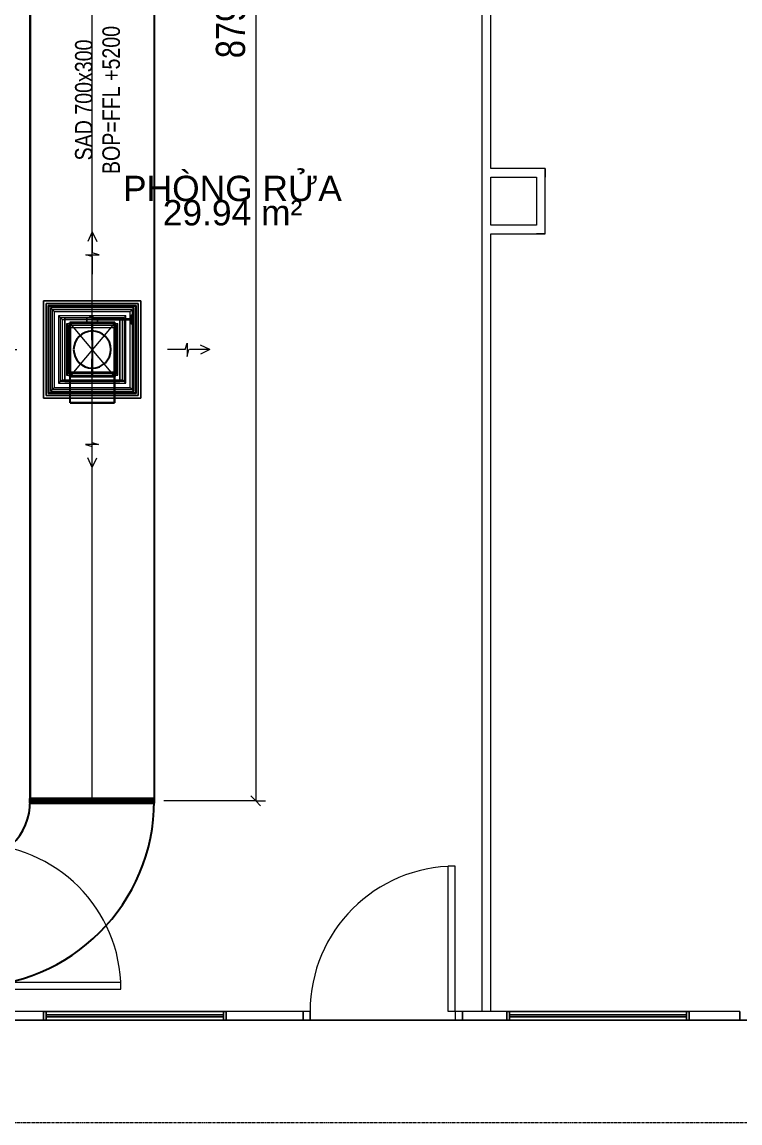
# Model space of a CAD drawing. Header units: millimetres. Extents: x -21807 to 22087, y 36760 to 60640.
# Drawn here: x 3329 to 7384, y 44437 to 50653 of the extents above; entities that cross this region are included whole.
import ezdxf

# ---------------------------------------------------------------- set-up
doc = ezdxf.new("R2010")
doc.units = ezdxf.units.MM
doc.linetypes.add('Grid Line', pattern=[22.225, 12.7, -3.175, 3.175, -3.175])
for name, color, linetype, lineweight in [('A-ANNO-DIMS', 7, 'Continuous', 9), ('A-ANNO-DIMS-110', 7, 'Continuous', 9), ('A-AREA-IDEN', 7, 'Continuous', 9), ('A-DETL-GENF', 7, 'Continuous', 5), ('A-GENM', 7, 'Continuous', 5), ('A-WALL', 7, 'Continuous', 9), ('M-HVAC-CDFF', 7, 'Continuous', 5), ('M-HVAC-DUCT', 7, 'Continuous', 25), ('M-HVAC-DUCT-CNTR', 7, 'Continuous', 5), ('M-HVAC-DUCT-IDEN', 7, 'Continuous', 9), ('S-GRID', 7, 'Continuous', 9)]:
    doc.layers.add(name, color=color, linetype=linetype, lineweight=lineweight)
for name, color, linetype, lineweight, true_color in [('A-DOOR', 5, 'Continuous', 9, 0x0000ff), ('A-FLOR', 7, 'Continuous', 9, 0x007f00), ('A-GLAZ', 7, 'Continuous', 9, 0x00007f), ('M-HVAC-DUCT-ANNO', 7, 'Continuous', 5, 0x007f00)]:
    doc.layers.add(name, color=color, linetype=linetype, lineweight=lineweight, true_color=true_color)
doc.styles.add('Arial_2', font='arial.ttf', dxfattribs={"width": 0.8, "height": 99})
doc.styles.add('Arial_3', font='arial.ttf', dxfattribs={"width": 0.8, "height": 165})
doc.styles.add('Arial_4', font='arial.ttf', dxfattribs={"height": 143})
doc.dimstyles.new('AK_DIM_2_0_Arial_đỏ', dxfattribs={"dimscale": 304.8, "dimtxt": 168.342801, "dimasz": 0.180446, "dimexe": 0.180446, "dimexo": 0.180446, "dimgap": 0.036089, "dimtad": 1, "dimdec": 0, "dimzin": 0, "dimdsep": 46, "dimtxsty": 'Arial_3', "dimblk1": 'OBLIQUE', "dimblk2": 'OBLIQUE', "dimsah": 1, "dimcen": 0.09, "dimadec": 0, "dimazin": 0, "dimtfac": 1, "dimtdec": 4, "dimtix": 1, "dimtmove": 0, "dimatfit": 3, "dimfxl": 1, "dimtvp": 1, "dimtolj": 1, "dimtzin": 0, "dimarcsym": 2})

# ---------------------------------------------------------------- blocks, each defined once
blk = doc.blocks.new('Cư_a đơn - _D5 _900x2200__TrongNha-1164426-MẶT BẰNG HỆ THỐNG GIÓ CẤP AHU')
at = {"layer": 'A-DETL-GENF', "color": 253, "lineweight": 9, "true_color": 0xaaaaaa}
for p, q in [((370, 25), (370, 845)), ((410, 845), (370, 845)), ((410, 25), (410, 845)), ((410, 25), (370, 25))]:
    blk.add_line(p, q, dxfattribs=at)
blk.add_arc((410, 25), 820, 90, 180, dxfattribs=at)
at = {"layer": 'A-DOOR', "color": 161, "lineweight": 13, "true_color": 0xaaaaff}
for p, q in [((-410, 25), (-450, 25)), ((-450, 25), (-450, -25)), ((-450, 25), (-450, -25)), ((-410, 25), (-450, 25)), ((-410, -25), (-410, 25)), ((-410, 25), (-410, -25)), ((450, 25), (410, 25)), ((410, 25), (410, -25)), ((410, 25), (410, -25)), ((450, 25), (410, 25)), ((450, -25), (450, 25)), ((450, 25), (450, -25)), ((-450, -25), (-410, -25)), ((-450, -25), (-410, -25)), ((410, -25), (450, -25)), ((410, -25), (450, -25))]:
    blk.add_line(p, q, dxfattribs=at)
blk = doc.blocks.new('AK_OViewTuongPanel - 1000x1200-1199565-MẶT BẰNG HỆ THỐNG GIÓ CẤP AHU')
at = {"layer": 'A-GLAZ', "true_color": 0xaaaaaa}
h = blk.add_hatch(dxfattribs=at)
h.set_pattern_fill('FP_3', color=253, style=0, pattern_type=2)
h.set_pattern_definition([(217.5, (4781.41, 45041.94), (3.52028, -107.6708), [7.376, -77.561, 7.376, -87.62, -90.805]), (217.5, (4781.41, 45041.94), (3.52028, -107.6708), [-179.934, 7.376, -83.429]), (187.5, (4781.41, 45041.94), (-98.8949, -157.70153), [7.376, -38.445, 7.376, -69.179, -29.337]), (187.5, (4781.41, 45041.94), (-98.8949, -157.70153), [-122.377, 7.376, -21.961]), (147.5, (4850.14, 45041.94), (-174.01878, -0.31631), [7.376, -20.564, 7.376, -93.208, -131.318]), (147.5, (4850.14, 45041.94), (-174.01878, -0.31631), [-128.524, 7.376, -123.942]), (137.5, (4850.14, 45041.94), (-167.9829, -49.0445), [7.376, -6.594, 7.376, -58.562, -75.438]), (137.5, (4850.14, 45041.94), (-167.9829, -49.0445), [-79.908, 7.376, -68.062])])
h.paths.add_polyline_path([(-515, 25), (-515, -25), (-500, -25), (-500, 25)])
h.paths.add_polyline_path([(500, 25), (500, -25), (515, -25), (515, 25)])
at = {"layer": 'A-GLAZ', "color": 9, "lineweight": 13, "true_color": 0xaaaad4}
for p, q in [((-515, 25), (515, 25)), ((-515, -25), (-515, 25)), ((-515, 25), (-515, -25)), ((-500, 25), (-515, 25)), ((-500, 25), (-500, -25)), ((500, 25), (-500, 25)), ((-500, -25), (-500, 25)), ((500, 5), (-500, 5)), ((-500, 5), (-500, -5)), ((-500, -5), (-500, 5)), ((-500, 5), (500, 5)), ((500, -25), (500, 25)), ((515, 25), (500, 25)), ((500, 25), (500, -25)), ((500, -5), (500, 5)), ((500, 5), (500, -5)), ((515, 25), (515, -25)), ((515, -25), (515, 25)), ((515, -25), (-515, -25)), ((-515, -25), (-500, -25)), ((-500, -5), (500, -5)), ((500, -5), (-500, -5)), ((-500, -25), (500, -25)), ((500, -25), (515, -25))]:
    blk.add_line(p, q, dxfattribs=at)
blk = doc.blocks.new('AK_OViewTuongPanel - 1000x1200-V6-MẶT BẰNG HỆ THỐNG GIÓ CẤP AHU')
at = {"layer": 'A-GLAZ', "color": 9, "lineweight": 13, "true_color": 0xaaaad4}
for p, q in [((-515, 25), (515, 25)), ((-515, -25), (-515, 25)), ((-515, 25), (-515, -25)), ((-500, 25), (-515, 25)), ((-500, 25), (-500, -25)), ((500, 25), (-500, 25)), ((-500, -25), (-500, 25)), ((500, 5), (-500, 5)), ((-500, 5), (-500, -5)), ((-500, -5), (-500, 5)), ((-500, 5), (500, 5)), ((500, -25), (500, 25)), ((515, 25), (500, 25)), ((500, 25), (500, -25)), ((500, -5), (500, 5)), ((500, 5), (500, -5)), ((515, 25), (515, -25)), ((515, -25), (515, 25)), ((515, -25), (-515, -25)), ((-515, -25), (-500, -25)), ((-500, -5), (500, -5)), ((500, -5), (-500, -5)), ((-500, -25), (500, -25)), ((500, -25), (515, -25))]:
    blk.add_line(p, q, dxfattribs=at)
blk = doc.blocks.new('AK-SGS-M3-A_rvt-1-MẶT BẰNG HỆ THỐNG GIÓ CẤP AHU')
at = {"layer": 'A-WALL', "color": 253, "lineweight": 13, "true_color": 0xaaaaaa}
for p, q in [((5976.4, 49826.9), (5976.4, 55591.9)), ((5976.4, 49826.9), (5976.4, 55591.9)), ((5926.4, 55541.9), (5926.4, 45066.9)), ((5926.4, 55541.9), (5926.4, 45066.9)), ((6283.9, 49826.9), (5976.4, 49826.9)), ((6283.9, 49826.9), (5976.4, 49826.9)), ((6283.9, 49776.9), (6283.9, 49826.9)), ((6283.9, 49826.9), (6283.9, 49776.9)), ((5976.4, 49506.9), (5976.4, 49776.9)), ((5976.4, 49506.9), (5976.4, 49776.9)), ((5976.4, 49776.9), (6233.9, 49776.9)), ((5976.4, 49776.9), (6233.9, 49776.9)), ((6233.9, 49776.9), (6233.9, 49506.9)), ((6233.9, 49776.9), (6233.9, 49506.9)), ((6283.9, 49456.9), (6283.9, 49776.9)), ((6283.9, 49456.9), (6283.9, 49776.9)), ((6233.9, 49506.9), (5976.4, 49506.9)), ((6233.9, 49506.9), (5976.4, 49506.9)), ((5976.4, 45066.9), (5976.4, 49456.9)), ((5976.4, 45066.9), (5976.4, 49456.9)), ((5976.4, 49456.9), (6233.9, 49456.9)), ((5976.4, 49456.9), (6233.9, 49456.9)), ((6233.9, 49456.9), (6283.9, 49456.9)), ((6283.9, 49456.9), (6233.9, 49456.9)), ((-1423.6, 45016.9), (4916.4, 45016.9)), ((1381.4, 45016.9), (3451.4, 45016.9)), ((3451.4, 45066.9), (3067.8, 45066.9)), ((4916.4, 45066.9), (3067.8, 45066.9)), ((3451.4, 45016.9), (3451.4, 45066.9)), ((3451.4, 45016.9), (3451.4, 45066.9)), ((3451.4, 45066.9), (4481.4, 45066.9)), ((4481.4, 45016.9), (3451.4, 45016.9)), ((4916.4, 45066.9), (4481.4, 45066.9)), ((4481.4, 45066.9), (4481.4, 45016.9)), ((4481.4, 45066.9), (4481.4, 45016.9)), ((4481.4, 45016.9), (4916.4, 45016.9)), ((4916.4, 45016.9), (4916.4, 45066.9)), ((4916.4, 45066.9), (4916.4, 45016.9)), ((5926.4, 45066.9), (5816.4, 45066.9)), ((5816.4, 45066.9), (5816.4, 45016.9)), ((5816.4, 45016.9), (5816.4, 45066.9)), ((7383.9, 45066.9), (5816.4, 45066.9)), ((5816.4, 45016.9), (6066.4, 45016.9)), ((5816.4, 45016.9), (7383.9, 45016.9)), ((5976.4, 45066.9), (5926.4, 45066.9)), ((6066.4, 45066.9), (5976.4, 45066.9)), ((6066.4, 45016.9), (6066.4, 45066.9)), ((6066.4, 45016.9), (6066.4, 45066.9)), ((6066.4, 45066.9), (7096.4, 45066.9)), ((7096.4, 45016.9), (6066.4, 45016.9)), ((7383.9, 45066.9), (7096.4, 45066.9)), ((7096.4, 45066.9), (7096.4, 45016.9)), ((7096.4, 45066.9), (7096.4, 45016.9)), ((7096.4, 45016.9), (7383.9, 45016.9)), ((7383.9, 45016.9), (7383.9, 45066.9)), ((7383.9, 45066.9), (7383.9, 45016.9))]:
    blk.add_line(p, q, dxfattribs=at)
at = {"layer": 'A-DOOR', "color": 9, "lineweight": 13, "true_color": 0xaaaad4, "rotation": 269.9999999999999}
blk.add_blockref('Cư_a đơn - _D5 _900x2200__TrongNha-1164426-MẶT BẰNG HỆ THỐNG GIÓ CẤP AHU', (3042.8, 45601.9), dxfattribs=at)
at = {"layer": 'A-DOOR', "color": 9, "lineweight": 13, "true_color": 0xaaaad4}
blk.add_blockref('Cư_a đơn - _D5 _900x2200__TrongNha-1164426-MẶT BẰNG HỆ THỐNG GIÓ CẤP AHU', (5366.4, 45041.9), dxfattribs=at)
at = {"layer": 'A-GLAZ', "color": 9, "lineweight": 13, "true_color": 0xaaaad4}
blk.add_blockref('AK_OViewTuongPanel - 1000x1200-V6-MẶT BẰNG HỆ THỐNG GIÓ CẤP AHU', (3966.4, 45041.9), dxfattribs=at)
at = {"layer": 'A-GLAZ', "color": 9, "lineweight": 13, "true_color": 0xaaaad4, "rotation": 180}
blk.add_blockref('AK_OViewTuongPanel - 1000x1200-1199565-MẶT BẰNG HỆ THỐNG GIÓ CẤP AHU', (6581.4, 45041.9), dxfattribs=at)
blk = doc.blocks.new('01_DSC_SAD_Asli_1 ROD Connector_Horizontal_ - CẤP S2-2171356-MẶT BẰNG HỆ THỐNG GIÓ CẤP AHU')
at = {"layer": 'A-GENM', "color": 5, "true_color": 0x0000ff}
for p, q in [((0, 665), (-25.4, 610.6)), ((0, 665), (25.4, 610.6)), ((0, 665), (0, 550)), ((-36.1, 535.4), (38.7, 535.4)), ((0, 525), (-36.1, 535.4)), ((38.7, 535.4), (0, 546.4)), ((0, 525), (0, 425)), ((-665, 0), (-610.6, 25.4)), ((-535.4, 38.7), (-546.4, 0)), ((-535.4, -36.1), (-535.4, 38.7)), ((525, 0), (535.4, 36.1)), ((535.4, 36.1), (535.4, -38.7)), ((665, 0), (610.6, 25.4)), ((-665, 0), (-610.6, -25.4)), ((-665, 0), (-550, 0)), ((-525, 0), (-535.4, -36.1)), ((-525, 0), (-425, 0)), ((525, 0), (425, 0)), ((535.4, -38.7), (546.4, 0)), ((665, 0), (550, 0)), ((665, 0), (610.6, -25.4)), ((0, -525), (0, -425)), ((-38.7, -535.4), (0, -546.4)), ((36.1, -535.4), (-38.7, -535.4)), ((0, -525), (36.1, -535.4)), ((0, -665), (0, -550)), ((0, -665), (-25.4, -610.6)), ((0, -665), (25.4, -610.6))]:
    blk.add_line(p, q, dxfattribs=at)
at = {"layer": 'M-HVAC-CDFF', "color": 5, "true_color": 0x0000ff}
for p, q in [((275, 275), (-275, 275)), ((-275, 275), (-275, -275)), ((-275, -275), (-275, 275)), ((-275, 275), (275, 275)), ((260, 260), (-260, 260)), ((-260, 260), (-260, -260)), ((-260, -260), (-260, 260)), ((-260, 260), (260, 260)), ((260, -260), (260, 260)), ((260, 260), (260, -260)), ((275, -275), (275, 275)), ((275, 275), (275, -275)), ((248, 248), (-248, 248)), ((-248, 248), (-248, -248)), ((-248, -248), (-248, 248)), ((-248, 248), (248, 248)), ((-245, -245), (-245, 245)), ((-245, 245), (245, 245)), ((245, 245), (-245, 245)), ((-245, 245), (-245, -245)), ((-245, -245), (-245, 245)), ((-245, 245), (245, 245)), ((245, 245), (-245, 245)), ((-245, 245), (-245, -245)), ((-235, 235), (-235, -235)), ((235, 235), (-235, 235)), ((-225, -225), (-225, 225)), ((-225, -225), (-225, 225)), ((225, 225), (-225, 225)), ((225, 225), (-225, 225)), ((-215, 215), (-215, -215)), ((-215, 215), (215, 215)), ((-190, 190), (-190, -190)), ((190, 190), (-190, 190)), ((190, -190), (190, 190)), ((215, -215), (215, 215)), ((225, 225), (225, -225)), ((225, 225), (225, -225)), ((235, -235), (235, 235)), ((245, 245), (245, -245)), ((245, -245), (245, 245)), ((245, 245), (245, -245)), ((245, -245), (245, 245)), ((248, -248), (248, 248)), ((248, 248), (248, -248)), ((-180, -180), (-180, 180)), ((-180, -180), (-180, 180)), ((180, 180), (-180, 180)), ((180, 180), (-180, 180)), ((-170, 170), (-170, -170)), ((-170, 170), (170, 170)), ((-145, 145), (-145, -145)), ((145, 145), (-145, 145)), ((-135, -135), (-135, 135)), ((-135, -135), (-135, 135)), ((135, 135), (-135, 135)), ((135, 135), (-135, 135)), ((-125, 125), (-125, -125)), ((-125, 125), (125, 125)), ((125, -125), (125, 125)), ((135, 135), (135, -135)), ((135, 135), (135, -135)), ((145, -145), (145, 145)), ((170, -170), (170, 170)), ((180, 180), (180, -180)), ((180, 180), (180, -180)), ((180, -180), (-180, -180)), ((180, -180), (-180, -180)), ((-170, -170), (170, -170)), ((-145, -145), (145, -145)), ((135, -135), (-135, -135)), ((135, -135), (-135, -135)), ((-125, -125), (125, -125)), ((-248, -248), (248, -248)), ((248, -248), (-248, -248)), ((245, -245), (-245, -245)), ((-245, -245), (245, -245)), ((245, -245), (-245, -245)), ((-245, -245), (245, -245)), ((-235, -235), (235, -235)), ((225, -225), (-225, -225)), ((225, -225), (-225, -225)), ((-215, -215), (215, -215)), ((-190, -190), (190, -190)), ((-275, -275), (275, -275)), ((275, -275), (-275, -275)), ((-260, -260), (260, -260)), ((260, -260), (-260, -260))]:
    blk.add_line(p, q, dxfattribs=at)
for points in [[(-225, 225), (-226.2, 226.2), (-229.1, 229.1), (-232.9, 232.9), (-235, 235)], [(-225, 225), (-222.7, 222.7), (-218.7, 218.7), (-216, 216), (-215, 215)], [(-180, 180), (-181.2, 181.2), (-184.1, 184.1), (-187.9, 187.9), (-190, 190)], [(190, 190), (187.9, 187.9), (184.1, 184.1), (181.2, 181.2), (180, 180)], [(215, 215), (216, 216), (218.7, 218.7), (222.7, 222.7), (225, 225)], [(235, 235), (232.9, 232.9), (229.1, 229.1), (226.2, 226.2), (225, 225)], [(-180, 180), (-177.7, 177.7), (-173.7, 173.7), (-171, 171), (-170, 170)], [(-135, 135), (-136.2, 136.2), (-139.1, 139.1), (-142.9, 142.9), (-145, 145)], [(-135, 135), (-132.7, 132.7), (-128.7, 128.7), (-126, 126), (-125, 125)], [(125, 125), (126, 126), (128.7, 128.7), (132.7, 132.7), (135, 135)], [(145, 145), (142.9, 142.9), (139.1, 139.1), (136.2, 136.2), (135, 135)], [(170, 170), (171, 171), (173.7, 173.7), (177.7, 177.7), (180, 180)], [(-180, -180), (-181.2, -181.2), (-184.1, -184.1), (-187.9, -187.9), (-190, -190)], [(-180, -180), (-177.7, -177.7), (-173.7, -173.7), (-171, -171), (-170, -170)], [(-135, -135), (-136.2, -136.2), (-139.1, -139.1), (-142.9, -142.9), (-145, -145)], [(-135, -135), (-132.7, -132.7), (-128.7, -128.7), (-126, -126), (-125, -125)], [(135, -135), (132.7, -132.7), (128.7, -128.7), (126, -126), (125, -125)], [(135, -135), (136.2, -136.2), (139.1, -139.1), (142.9, -142.9), (145, -145)], [(180, -180), (177.7, -177.7), (173.7, -173.7), (171, -171), (170, -170)], [(180, -180), (181.2, -181.2), (184.1, -184.1), (187.9, -187.9), (190, -190)], [(-225, -225), (-226.2, -226.2), (-229.1, -229.1), (-232.9, -232.9), (-235, -235)], [(-225, -225), (-222.7, -222.7), (-218.7, -218.7), (-216, -216), (-215, -215)], [(225, -225), (222.7, -222.7), (218.7, -218.7), (216, -216), (215, -215)], [(225, -225), (226.2, -226.2), (229.1, -229.1), (232.9, -232.9), (235, -235)]]:
    blk.add_open_spline(points, degree=3, dxfattribs=at)
blk = doc.blocks.new('Cut_ChuNhat_NepC1 - 1 W-2171314-MẶT BẰNG HỆ THỐNG GIÓ CẤP AHU')
at = {"layer": 'M-HVAC-DUCT', "color": 5, "true_color": 0x0000ff}
for p, q in [((-352, 712.5), (352, 712.5)), ((352, 712.5), (-352, 712.5)), ((-352, 712.5), (-352, 687.5)), ((-352, 687.5), (-352, 712.5)), ((-352, 687.5), (352, 687.5)), ((352, 687.5), (-352, 687.5)), ((-350, 700), (350, 700)), ((350, 700), (-350, 700)), ((352, 687.5), (352, 712.5)), ((352, 687.5), (352, 712.5)), ((-712.5, -352), (-712.5, 352)), ((-712.5, 352), (-712.5, -352)), ((-712.5, 352), (-687.5, 352)), ((-712.5, 352), (-687.5, 352)), ((-700, 350), (-700, -350)), ((-700, -350), (-700, 350)), ((-687.5, -352), (-687.5, 352)), ((-687.5, 352), (-687.5, -352)), ((-687.5, -352), (-712.5, -352)), ((-712.5, -352), (-687.5, -352))]:
    blk.add_line(p, q, dxfattribs=at)
for radius in [350, 350, 1050, 1050]:
    blk.add_arc((-700, 700), radius, 270, 0, dxfattribs=at)
blk = doc.blocks.new('ConThu_VuongTron_NepC1 - Standard-2376260-MẶT BẰNG HỆ THỐNG GIÓ CẤP AHU')
at = {"layer": 'M-HVAC-DUCT', "color": 5, "true_color": 0x0000ff}
for p, q in [((3600.9, 48953.9), (3600.9, 48653.9)), ((3850.9, 48953.9), (3600.9, 48953.9)), ((3600.9, 48653.9), (3600.9, 48953.9)), ((3600.9, 48953.9), (3850.9, 48953.9)), ((3850.9, 48953.9), (3600.9, 48953.9)), ((3600.9, 48953.9), (3600.9, 48653.9)), ((3725.9, 48953.9), (3725.9, 48803.9)), ((3725.9, 48856.4), (3725.9, 48953.9)), ((3850.9, 48653.9), (3850.9, 48953.9)), ((3850.9, 48953.9), (3850.9, 48653.9)), ((3850.9, 48653.9), (3850.9, 48953.9)), ((3725.9, 48803.9), (3725.9, 48653.9)), ((3725.9, 48653.9), (3725.9, 48751.4)), ((3600.9, 48653.9), (3850.9, 48653.9)), ((3850.9, 48653.9), (3600.9, 48653.9)), ((3600.9, 48653.9), (3850.9, 48653.9))]:
    blk.add_line(p, q, dxfattribs=at)
for start, end in [(90, 180), (90, 180), (90, 180), (0, 90), (0, 90), (0, 90), (180, 270), (180, 270), (180, 270), (270, 0), (270, 0), (270, 360)]:
    blk.add_arc((3725.9, 48803.9), 105, start, end, dxfattribs=at)
blk = doc.blocks.new('ChanRe_ChuNhat_NepC1 - Standard-2376243-MẶT BẰNG HỆ THỐNG GIÓ CẤP AHU')
at = {"layer": 'M-HVAC-DUCT', "color": 5, "true_color": 0x0000ff}
for p, q in [((-18080.6, 50352.4), (-18080.6, 50656.4)), ((-18080.6, 50656.4), (-17826.6, 50656.4)), ((-17826.6, 50656.4), (-18080.6, 50656.4)), ((-18080.6, 50656.4), (-18080.6, 50352.4)), ((-18080.6, 50352.4), (-18080.6, 50656.4)), ((-18080.6, 50656.4), (-17826.6, 50656.4)), ((-17826.6, 50656.4), (-18080.6, 50656.4)), ((-18080.6, 50656.4), (-18080.6, 50352.4)), ((-18078.6, 50354.4), (-18078.6, 50654.4)), ((-18078.6, 50654.4), (-17828.6, 50654.4)), ((-18078.6, 50654.4), (-17828.6, 50654.4)), ((-18078.6, 50204.4), (-18078.6, 50654.4)), ((-17828.6, 50654.4), (-18078.6, 50654.4)), ((-18078.6, 50654.4), (-18078.6, 50354.4)), ((-18078.6, 50354.4), (-18078.6, 50654.4)), ((-18078.6, 50654.4), (-17828.6, 50654.4)), ((-17828.6, 50654.4), (-18078.6, 50654.4)), ((-18078.6, 50654.4), (-18078.6, 50354.4)), ((-18078.6, 50354.4), (-18078.6, 50654.4)), ((-18078.6, 50654.4), (-17828.6, 50654.4)), ((-17828.6, 50654.4), (-17828.6, 50354.4)), ((-17828.6, 50654.4), (-17828.6, 50204.4)), ((-17828.6, 50354.4), (-17828.6, 50654.4)), ((-17828.6, 50654.4), (-17828.6, 50354.4)), ((-17828.6, 50354.4), (-17828.6, 50654.4)), ((-17828.6, 50654.4), (-17828.6, 50354.4)), ((-17826.6, 50656.4), (-17826.6, 50352.4)), ((-17826.6, 50352.4), (-17826.6, 50656.4)), ((-17826.6, 50656.4), (-17826.6, 50352.4)), ((-17826.6, 50352.4), (-17826.6, 50656.4)), ((-17828.6, 50354.4), (-18078.6, 50354.4)), ((-18078.6, 50204.4), (-18078.6, 50354.4)), ((-18078.6, 50354.4), (-17828.6, 50354.4)), ((-17828.6, 50354.4), (-18078.6, 50354.4)), ((-18078.6, 50354.4), (-17828.6, 50354.4)), ((-17828.6, 50354.4), (-18078.6, 50354.4)), ((-17828.6, 50204.4), (-17828.6, 50354.4)), ((-17826.6, 50352.4), (-18080.6, 50352.4)), ((-18080.6, 50352.4), (-17826.6, 50352.4)), ((-17826.6, 50352.4), (-18080.6, 50352.4)), ((-18080.6, 50352.4), (-17826.6, 50352.4)), ((-17828.6, 50204.4), (-18078.6, 50204.4)), ((-18078.6, 50204.4), (-17828.6, 50204.4))]:
    blk.add_line(p, q, dxfattribs=at)
blk = doc.blocks.new('VanGio_ChuNhat_TrucVit - VCD-2432309-MẶT BẰNG HỆ THỐNG GIÓ CẤP AHU')
at = {"layer": 'M-HVAC-DUCT', "color": 5, "lineweight": 5, "true_color": 0x0000ff}
for p, q in [((3570.9, 54623.9), (3570.9, 54983.9)), ((3570.9, 54983.9), (3880.9, 54983.9)), ((3880.9, 54983.9), (3570.9, 54983.9)), ((3570.9, 54983.9), (3570.9, 54623.9)), ((3880.9, 54983.9), (3570.9, 54983.9)), ((3570.9, 54983.9), (3570.9, 54623.9)), ((3570.9, 54623.9), (3570.9, 54983.9)), ((3570.9, 54983.9), (3880.9, 54983.9)), ((3851.9, 54954.9), (3599.9, 54954.9)), ((3599.9, 54954.9), (3599.9, 54652.9)), ((3599.9, 54652.9), (3599.9, 54954.9)), ((3599.9, 54954.9), (3851.9, 54954.9)), ((3600.9, 54653.9), (3600.9, 54953.9)), ((3600.9, 54953.9), (3850.9, 54953.9)), ((3850.9, 54953.9), (3600.9, 54953.9)), ((3600.9, 54953.9), (3600.9, 54653.9)), ((3850.9, 54953.9), (3600.9, 54953.9)), ((3600.9, 54953.9), (3600.9, 54653.9)), ((3600.9, 54653.9), (3600.9, 54953.9)), ((3600.9, 54953.9), (3850.9, 54953.9)), ((3600.9, 54653.9), (3600.9, 54953.9)), ((3600.9, 54953.9), (3850.9, 54953.9)), ((3850.9, 54953.9), (3600.9, 54953.9)), ((3600.9, 54953.9), (3600.9, 54653.9)), ((3695.9, 54954.9), (3695.9, 54983.9)), ((3695.9, 54983.9), (3695.9, 54954.9)), ((3695.9, 54983.9), (3755.9, 54983.9)), ((3695.9, 54983.9), (3755.9, 54983.9)), ((3695.9, 54955.9), (3695.9, 54982.9)), ((3695.9, 54982.9), (3695.9, 54955.9)), ((3695.9, 54982.9), (3755.9, 54982.9)), ((3695.9, 54982.9), (3755.9, 54982.9)), ((3755.9, 54955.9), (3695.9, 54955.9)), ((3695.9, 54955.9), (3755.9, 54955.9)), ((3755.9, 54954.9), (3695.9, 54954.9)), ((3695.9, 54954.9), (3755.9, 54954.9)), ((3710.1, 54988.9), (3710.1, 54983.9)), ((3731.7, 54988.9), (3710.1, 54988.9)), ((3710.1, 54983.9), (3731.7, 54983.9)), ((3712.5, 54988.9), (3712.5, 54983.9)), ((3713.5, 54988.9), (3713.5, 54983.9)), ((3716.4, 54988.9), (3716.4, 54983.9)), ((3716.4, 54988.9), (3731.7, 54988.9)), ((3731.7, 54983.9), (3716.4, 54983.9)), ((3722.9, 54993.9), (3722.9, 54983.9)), ((3725.9, 54993.9), (3722.9, 54993.9)), ((3722.9, 54983.9), (3725.9, 54983.9)), ((3728.9, 54993.9), (3725.9, 54993.9)), ((3725.9, 54983.9), (3728.9, 54983.9)), ((3950.9, 54976.9), (3725.9, 54976.9)), ((3725.9, 54976.9), (3725.9, 54973.9)), ((3725.9, 54973.9), (3725.9, 54970.9)), ((3725.9, 54970.9), (3950.9, 54970.9)), ((3728.9, 54983.9), (3728.9, 54993.9)), ((3729.8, 54988.9), (3729.8, 54983.9)), ((3729.8, 54988.9), (3729.8, 54983.9)), ((3730.4, 54983.9), (3730.4, 54988.9)), ((3730.4, 54988.9), (3730.4, 54983.9)), ((3731.7, 54983.9), (3731.7, 54988.9)), ((3731.7, 54988.9), (3731.7, 54983.9)), ((3731.7, 54988.9), (3731.7, 54983.9)), ((3731.7, 54988.9), (3731.7, 54983.9)), ((3755.9, 54954.9), (3755.9, 54983.9)), ((3755.9, 54983.9), (3755.9, 54954.9)), ((3755.9, 54955.9), (3755.9, 54982.9)), ((3755.9, 54982.9), (3755.9, 54955.9)), ((3850.9, 54953.9), (3850.9, 54653.9)), ((3850.9, 54653.9), (3850.9, 54953.9)), ((3850.9, 54653.9), (3850.9, 54953.9)), ((3850.9, 54953.9), (3850.9, 54653.9)), ((3850.9, 54953.9), (3850.9, 54653.9)), ((3850.9, 54653.9), (3850.9, 54953.9)), ((3851.9, 54652.9), (3851.9, 54954.9)), ((3851.9, 54954.9), (3851.9, 54652.9)), ((3880.9, 54983.9), (3880.9, 54623.9)), ((3880.9, 54623.9), (3880.9, 54983.9)), ((3880.9, 54623.9), (3880.9, 54983.9)), ((3880.9, 54983.9), (3880.9, 54623.9)), ((3951.9, 54998), (3949.9, 54998)), ((3949.9, 54998), (3949.9, 54973.9)), ((3949.9, 54973.9), (3949.9, 54949.9)), ((3950.9, 54973.9), (3950.9, 54976.9)), ((3950.9, 54970.9), (3950.9, 54973.9)), ((3951.9, 54973.9), (3951.9, 54998)), ((3951.9, 54949.9), (3951.9, 54973.9)), ((3949.9, 54949.9), (3951.9, 54949.9)), ((3599.9, 54652.9), (3851.9, 54652.9)), ((3851.9, 54652.9), (3599.9, 54652.9)), ((3850.9, 54653.9), (3600.9, 54653.9)), ((3600.9, 54653.9), (3850.9, 54653.9)), ((3600.9, 54653.9), (3850.9, 54653.9)), ((3850.9, 54653.9), (3600.9, 54653.9)), ((3850.9, 54653.9), (3600.9, 54653.9)), ((3600.9, 54653.9), (3850.9, 54653.9)), ((3880.9, 54623.9), (3570.9, 54623.9)), ((3570.9, 54623.9), (3880.9, 54623.9)), ((3570.9, 54623.9), (3880.9, 54623.9)), ((3880.9, 54623.9), (3570.9, 54623.9))]:
    blk.add_line(p, q, dxfattribs=at)
at = {"layer": 'M-HVAC-DUCT', "color": 5, "lineweight": 5, "true_color": 0x0000ff, "flags": 128}
for points in [[(3947.9, 54998.9), (3947.9, 54999.1), (3947.9, 54999.2), (3947.9, 54999.3), (3947.9, 54999.4), (3947.9, 54999.5), (3948, 54999.7), (3948, 54999.8), (3948, 54999.9), (3948.1, 55000), (3948.1, 55000.1), (3948.2, 55000.2), (3948.2, 55000.3), (3948.3, 55000.4), (3948.3, 55000.5), (3948.4, 55000.6), (3948.5, 55000.7), (3948.5, 55000.8), (3948.6, 55000.9), (3948.7, 55001), (3948.8, 55001.1), (3948.9, 55001.2), (3949, 55001.2), (3949, 55001.3), (3949.1, 55001.4), (3949.2, 55001.5), (3949.3, 55001.5), (3949.5, 55001.6), (3949.6, 55001.6), (3949.7, 55001.7), (3949.8, 55001.7), (3949.9, 55001.8), (3950, 55001.8), (3950.1, 55001.8), (3950.2, 55001.9), (3950.4, 55001.9), (3950.5, 55001.9), (3950.6, 55001.9), (3950.7, 55001.9), (3950.8, 55001.9), (3950.9, 55001.9)], [(3950.9, 54995.9), (3950.7, 54995.9), (3950.6, 54995.9), (3950.5, 54996), (3950.4, 54996), (3950.3, 54996), (3950.2, 54996), (3950, 54996.1), (3949.9, 54996.1), (3949.8, 54996.1), (3949.7, 54996.2), (3949.6, 54996.2), (3949.5, 54996.3), (3949.4, 54996.3), (3949.3, 54996.4), (3949.2, 54996.5), (3949.1, 54996.5), (3949, 54996.6), (3948.9, 54996.7), (3948.8, 54996.8), (3948.7, 54996.8), (3948.6, 54996.9), (3948.6, 54997), (3948.5, 54997.1), (3948.4, 54997.2), (3948.3, 54997.3), (3948.3, 54997.4), (3948.2, 54997.5), (3948.2, 54997.6), (3948.1, 54997.7), (3948.1, 54997.9), (3948, 54998), (3948, 54998.1), (3948, 54998.2), (3947.9, 54998.3), (3947.9, 54998.4), (3947.9, 54998.5), (3947.9, 54998.7), (3947.9, 54998.8), (3947.9, 54998.9), (3947.9, 54998.9)], [(3947.9, 54973.9), (3947.9, 54974.9), (3947.9, 54975.9), (3947.9, 54976.9), (3947.9, 54977.9), (3947.9, 54978.9), (3947.9, 54979.9), (3947.9, 54980.8), (3947.9, 54981.8), (3947.9, 54982.7), (3947.9, 54983.7), (3947.9, 54984.6), (3947.9, 54985.5), (3947.9, 54986.4), (3947.9, 54987.2), (3947.9, 54988.1), (3947.9, 54988.9), (3947.9, 54989.7), (3947.9, 54990.4), (3947.9, 54991.2), (3947.9, 54991.9), (3947.9, 54992.6), (3947.9, 54993.2), (3947.9, 54993.8), (3947.9, 54994.4), (3947.9, 54995), (3947.9, 54995.5), (3947.9, 54996), (3947.9, 54996.4), (3947.9, 54996.9), (3947.9, 54997.2), (3947.9, 54997.6), (3947.9, 54997.9), (3947.9, 54998.2), (3947.9, 54998.4), (3947.9, 54998.6), (3947.9, 54998.7), (3947.9, 54998.8), (3947.9, 54998.9), (3947.9, 54998.9)], [(3947.9, 54998.9), (3947.9, 54998.9), (3947.9, 54998.9), (3947.9, 54998.8), (3947.9, 54998.6), (3947.9, 54998.4), (3947.9, 54998.2), (3947.9, 54998), (3947.9, 54997.7), (3947.9, 54997.3), (3947.9, 54997), (3947.9, 54996.6), (3947.9, 54996.1), (3947.9, 54995.6), (3947.9, 54995.1), (3947.9, 54994.6), (3947.9, 54994), (3947.9, 54993.4), (3947.9, 54992.7), (3947.9, 54992.1), (3947.9, 54991.4), (3947.9, 54990.6), (3947.9, 54989.9), (3947.9, 54989.1), (3947.9, 54988.3), (3947.9, 54987.4), (3947.9, 54986.6), (3947.9, 54985.7), (3947.9, 54984.8), (3947.9, 54983.9), (3947.9, 54983), (3947.9, 54982.1), (3947.9, 54981.1), (3947.9, 54980.1), (3947.9, 54979.2), (3947.9, 54978.2), (3947.9, 54977.2), (3947.9, 54976.2), (3947.9, 54975.2), (3947.9, 54974.2), (3947.9, 54973.9)], [(3947.9, 54973.9), (3947.9, 54972.9), (3947.9, 54971.9), (3947.9, 54970.9), (3947.9, 54970), (3947.9, 54969), (3947.9, 54968), (3947.9, 54967), (3947.9, 54966.1), (3947.9, 54965.1), (3947.9, 54964.2), (3947.9, 54963.3), (3947.9, 54962.4), (3947.9, 54961.5), (3947.9, 54960.7), (3947.9, 54959.8), (3947.9, 54959), (3947.9, 54958.2), (3947.9, 54957.5), (3947.9, 54956.7), (3947.9, 54956), (3947.9, 54955.3), (3947.9, 54954.7), (3947.9, 54954), (3947.9, 54953.5), (3947.9, 54952.9), (3947.9, 54952.4), (3947.9, 54951.9), (3947.9, 54951.4), (3947.9, 54951), (3947.9, 54950.6), (3947.9, 54950.3), (3947.9, 54950), (3947.9, 54949.7), (3947.9, 54949.5), (3947.9, 54949.3), (3947.9, 54949.2), (3947.9, 54949), (3947.9, 54949), (3947.9, 54948.9)], [(3947.9, 54948.9), (3947.9, 54949), (3947.9, 54949), (3947.9, 54949.1), (3947.9, 54949.3), (3947.9, 54949.4), (3947.9, 54949.7), (3947.9, 54949.9), (3947.9, 54950.2), (3947.9, 54950.5), (3947.9, 54950.9), (3947.9, 54951.3), (3947.9, 54951.8), (3947.9, 54952.2), (3947.9, 54952.8), (3947.9, 54953.3), (3947.9, 54953.9), (3947.9, 54954.5), (3947.9, 54955.1), (3947.9, 54955.8), (3947.9, 54956.5), (3947.9, 54957.3), (3947.9, 54958), (3947.9, 54958.8), (3947.9, 54959.6), (3947.9, 54960.4), (3947.9, 54961.3), (3947.9, 54962.2), (3947.9, 54963), (3947.9, 54964), (3947.9, 54964.9), (3947.9, 54965.8), (3947.9, 54966.8), (3947.9, 54967.7), (3947.9, 54968.7), (3947.9, 54969.7), (3947.9, 54970.7), (3947.9, 54971.7), (3947.9, 54972.7), (3947.9, 54973.7), (3947.9, 54973.9)], [(3950.9, 55001.9), (3951, 55001.9), (3951.1, 55001.9), (3951.2, 55001.9), (3951.3, 55001.9), (3951.5, 55001.9), (3951.6, 55001.9), (3951.7, 55001.8), (3951.8, 55001.8), (3951.9, 55001.7), (3952, 55001.7), (3952.1, 55001.7), (3952.3, 55001.6), (3952.4, 55001.5), (3952.5, 55001.5), (3952.6, 55001.4), (3952.7, 55001.3), (3952.8, 55001.3), (3952.8, 55001.2), (3952.9, 55001.1), (3953, 55001), (3953.1, 55000.9), (3953.2, 55000.8), (3953.3, 55000.8), (3953.3, 55000.7), (3953.4, 55000.6), (3953.5, 55000.5), (3953.5, 55000.4), (3953.6, 55000.2), (3953.6, 55000.1), (3953.7, 55000), (3953.7, 54999.9), (3953.7, 54999.8), (3953.8, 54999.7), (3953.8, 54999.6), (3953.8, 54999.4), (3953.8, 54999.3), (3953.9, 54999.2), (3953.9, 54999.1), (3953.9, 54999), (3953.9, 54998.9)], [(3953.9, 54998.9), (3953.9, 54998.8), (3953.9, 54998.7), (3953.8, 54998.6), (3953.8, 54998.5), (3953.8, 54998.3), (3953.8, 54998.2), (3953.7, 54998.1), (3953.7, 54998), (3953.7, 54997.9), (3953.6, 54997.8), (3953.6, 54997.7), (3953.5, 54997.6), (3953.5, 54997.4), (3953.4, 54997.3), (3953.3, 54997.2), (3953.3, 54997.1), (3953.2, 54997.1), (3953.1, 54997), (3953, 54996.9), (3953, 54996.8), (3952.9, 54996.7), (3952.8, 54996.6), (3952.7, 54996.6), (3952.6, 54996.5), (3952.5, 54996.4), (3952.4, 54996.4), (3952.3, 54996.3), (3952.2, 54996.2), (3952.1, 54996.2), (3952, 54996.1), (3951.8, 54996.1), (3951.7, 54996.1), (3951.6, 54996), (3951.5, 54996), (3951.4, 54996), (3951.3, 54996), (3951.1, 54995.9), (3951, 54995.9), (3950.9, 54995.9), (3950.9, 54995.9)], [(3953.9, 54973.9), (3953.9, 54974.9), (3953.9, 54975.9), (3953.9, 54976.9), (3953.9, 54977.9), (3953.9, 54978.9), (3953.9, 54979.9), (3953.9, 54980.8), (3953.9, 54981.8), (3953.9, 54982.7), (3953.9, 54983.7), (3953.9, 54984.6), (3953.9, 54985.5), (3953.9, 54986.4), (3953.9, 54987.2), (3953.9, 54988.1), (3953.9, 54988.9), (3953.9, 54989.7), (3953.9, 54990.4), (3953.9, 54991.2), (3953.9, 54991.9), (3953.9, 54992.6), (3953.9, 54993.2), (3953.9, 54993.8), (3953.9, 54994.4), (3953.9, 54995), (3953.9, 54995.5), (3953.9, 54996), (3953.9, 54996.4), (3953.9, 54996.9), (3953.9, 54997.2), (3953.9, 54997.6), (3953.9, 54997.9), (3953.9, 54998.2), (3953.9, 54998.4), (3953.9, 54998.6), (3953.9, 54998.7), (3953.9, 54998.8), (3953.9, 54998.9), (3953.9, 54998.9)], [(3953.9, 54998.9), (3953.9, 54998.9), (3953.9, 54998.9), (3953.9, 54998.8), (3953.9, 54998.6), (3953.9, 54998.4), (3953.9, 54998.2), (3953.9, 54998), (3953.9, 54997.7), (3953.9, 54997.3), (3953.9, 54997), (3953.9, 54996.6), (3953.9, 54996.1), (3953.9, 54995.6), (3953.9, 54995.1), (3953.9, 54994.6), (3953.9, 54994), (3953.9, 54993.4), (3953.9, 54992.7), (3953.9, 54992.1), (3953.9, 54991.4), (3953.9, 54990.6), (3953.9, 54989.9), (3953.9, 54989.1), (3953.9, 54988.3), (3953.9, 54987.4), (3953.9, 54986.6), (3953.9, 54985.7), (3953.9, 54984.8), (3953.9, 54983.9), (3953.9, 54983), (3953.9, 54982.1), (3953.9, 54981.1), (3953.9, 54980.1), (3953.9, 54979.2), (3953.9, 54978.2), (3953.9, 54977.2), (3953.9, 54976.2), (3953.9, 54975.2), (3953.9, 54974.2), (3953.9, 54973.9)], [(3953.9, 54973.9), (3953.9, 54972.9), (3953.9, 54971.9), (3953.9, 54970.9), (3953.9, 54970), (3953.9, 54969), (3953.9, 54968), (3953.9, 54967), (3953.9, 54966.1), (3953.9, 54965.1), (3953.9, 54964.2), (3953.9, 54963.3), (3953.9, 54962.4), (3953.9, 54961.5), (3953.9, 54960.7), (3953.9, 54959.8), (3953.9, 54959), (3953.9, 54958.2), (3953.9, 54957.5), (3953.9, 54956.7), (3953.9, 54956), (3953.9, 54955.3), (3953.9, 54954.7), (3953.9, 54954), (3953.9, 54953.5), (3953.9, 54952.9), (3953.9, 54952.4), (3953.9, 54951.9), (3953.9, 54951.4), (3953.9, 54951), (3953.9, 54950.6), (3953.9, 54950.3), (3953.9, 54950), (3953.9, 54949.7), (3953.9, 54949.5), (3953.9, 54949.3), (3953.9, 54949.2), (3953.9, 54949), (3953.9, 54949), (3953.9, 54948.9)], [(3953.9, 54948.9), (3953.9, 54949), (3953.9, 54949), (3953.9, 54949.1), (3953.9, 54949.3), (3953.9, 54949.4), (3953.9, 54949.7), (3953.9, 54949.9), (3953.9, 54950.2), (3953.9, 54950.5), (3953.9, 54950.9), (3953.9, 54951.3), (3953.9, 54951.8), (3953.9, 54952.2), (3953.9, 54952.8), (3953.9, 54953.3), (3953.9, 54953.9), (3953.9, 54954.5), (3953.9, 54955.1), (3953.9, 54955.8), (3953.9, 54956.5), (3953.9, 54957.3), (3953.9, 54958), (3953.9, 54958.8), (3953.9, 54959.6), (3953.9, 54960.4), (3953.9, 54961.3), (3953.9, 54962.2), (3953.9, 54963), (3953.9, 54964), (3953.9, 54964.9), (3953.9, 54965.8), (3953.9, 54966.8), (3953.9, 54967.7), (3953.9, 54968.7), (3953.9, 54969.7), (3953.9, 54970.7), (3953.9, 54971.7), (3953.9, 54972.7), (3953.9, 54973.7), (3953.9, 54973.9)], [(3947.9, 54948.9), (3947.9, 54949.1), (3947.9, 54949.2), (3947.9, 54949.3), (3947.9, 54949.4), (3947.9, 54949.5), (3948, 54949.7), (3948, 54949.8), (3948, 54949.9), (3948.1, 54950), (3948.1, 54950.1), (3948.2, 54950.2), (3948.2, 54950.3), (3948.3, 54950.4), (3948.3, 54950.5), (3948.4, 54950.6), (3948.5, 54950.7), (3948.5, 54950.8), (3948.6, 54950.9), (3948.7, 54951), (3948.8, 54951.1), (3948.9, 54951.2), (3949, 54951.2), (3949, 54951.3), (3949.1, 54951.4), (3949.2, 54951.5), (3949.3, 54951.5), (3949.5, 54951.6), (3949.6, 54951.6), (3949.7, 54951.7), (3949.8, 54951.7), (3949.9, 54951.8), (3950, 54951.8), (3950.1, 54951.8), (3950.2, 54951.9), (3950.4, 54951.9), (3950.5, 54951.9), (3950.6, 54951.9), (3950.7, 54951.9), (3950.8, 54951.9), (3950.9, 54951.9)], [(3950.9, 54945.9), (3950.7, 54945.9), (3950.6, 54945.9), (3950.5, 54946), (3950.4, 54946), (3950.3, 54946), (3950.2, 54946), (3950, 54946.1), (3949.9, 54946.1), (3949.8, 54946.1), (3949.7, 54946.2), (3949.6, 54946.2), (3949.5, 54946.3), (3949.4, 54946.3), (3949.3, 54946.4), (3949.2, 54946.5), (3949.1, 54946.5), (3949, 54946.6), (3948.9, 54946.7), (3948.8, 54946.8), (3948.7, 54946.8), (3948.6, 54946.9), (3948.6, 54947), (3948.5, 54947.1), (3948.4, 54947.2), (3948.3, 54947.3), (3948.3, 54947.4), (3948.2, 54947.5), (3948.2, 54947.6), (3948.1, 54947.7), (3948.1, 54947.9), (3948, 54948), (3948, 54948.1), (3948, 54948.2), (3947.9, 54948.3), (3947.9, 54948.4), (3947.9, 54948.5), (3947.9, 54948.7), (3947.9, 54948.8), (3947.9, 54948.9), (3947.9, 54948.9)], [(3950.9, 54951.9), (3951, 54951.9), (3951.1, 54951.9), (3951.2, 54951.9), (3951.3, 54951.9), (3951.5, 54951.9), (3951.6, 54951.9), (3951.7, 54951.8), (3951.8, 54951.8), (3951.9, 54951.7), (3952, 54951.7), (3952.1, 54951.7), (3952.3, 54951.6), (3952.4, 54951.5), (3952.5, 54951.5), (3952.6, 54951.4), (3952.7, 54951.3), (3952.8, 54951.3), (3952.8, 54951.2), (3952.9, 54951.1), (3953, 54951), (3953.1, 54950.9), (3953.2, 54950.8), (3953.3, 54950.8), (3953.3, 54950.7), (3953.4, 54950.6), (3953.5, 54950.5), (3953.5, 54950.4), (3953.6, 54950.2), (3953.6, 54950.1), (3953.7, 54950), (3953.7, 54949.9), (3953.7, 54949.8), (3953.8, 54949.7), (3953.8, 54949.6), (3953.8, 54949.4), (3953.8, 54949.3), (3953.9, 54949.2), (3953.9, 54949.1), (3953.9, 54949), (3953.9, 54948.9)], [(3953.9, 54948.9), (3953.9, 54948.8), (3953.9, 54948.7), (3953.8, 54948.6), (3953.8, 54948.5), (3953.8, 54948.3), (3953.8, 54948.2), (3953.7, 54948.1), (3953.7, 54948), (3953.7, 54947.9), (3953.6, 54947.8), (3953.6, 54947.7), (3953.5, 54947.6), (3953.5, 54947.4), (3953.4, 54947.3), (3953.3, 54947.2), (3953.3, 54947.1), (3953.2, 54947.1), (3953.1, 54947), (3953, 54946.9), (3953, 54946.8), (3952.9, 54946.7), (3952.8, 54946.6), (3952.7, 54946.6), (3952.6, 54946.5), (3952.5, 54946.4), (3952.4, 54946.4), (3952.3, 54946.3), (3952.2, 54946.2), (3952.1, 54946.2), (3952, 54946.1), (3951.8, 54946.1), (3951.7, 54946.1), (3951.6, 54946), (3951.5, 54946), (3951.4, 54946), (3951.3, 54946), (3951.1, 54945.9), (3951, 54945.9), (3950.9, 54945.9), (3950.9, 54945.9)]]:
    blk.add_lwpolyline(points, dxfattribs=at)
at = {"layer": 'M-HVAC-DUCT', "color": 5, "lineweight": 5, "true_color": 0x0000ff}
for points, knots in [([(3730.4, 54988.9), (3725.6, 54988.9), (3719.7, 54988.9), (3715.4, 54988.9), (3712.7, 54988.9), (3712.3, 54988.9), (3713.5, 54988.9), (3717, 54988.9), (3722.5, 54988.9), (3729.8, 54988.9)], [-0.1473452, -0.1473452, -0.1473452, -0.1473452, -0.1280571, -0.1075394, -0.0858016, -0.0651415, -0.0439629, -0.0234717, 0, 0, 0, 0]), ([(3729.8, 54983.9), (3722.5, 54983.9), (3717, 54983.9), (3713.5, 54983.9), (3712.3, 54983.9), (3712.7, 54983.9), (3715.4, 54983.9), (3719.7, 54983.9), (3725.6, 54983.9), (3730.4, 54983.9)], [0, 0, 0, 0, 0.0234717, 0.0439629, 0.0651415, 0.0858016, 0.1075394, 0.1280571, 0.1473452, 0.1473452, 0.1473452, 0.1473452]), ([(3729.8, 54988.9), (3726.7, 54988.9), (3723.1, 54988.9), (3719, 54988.9), (3716.6, 54988.9), (3715.1, 54988.9), (3713.7, 54988.9), (3713.5, 54988.9), (3713.5, 54988.9)], [-0.1573084, -0.1573084, -0.1573084, -0.1573084, -0.14397069, -0.12996935, -0.11781596, -0.10615216, -0.09329546, -0.07981986, -0.07981986, -0.07981986, -0.07981986]), ([(3713.5, 54988.9), (3713.5, 54988.9), (3713.5, 54988.9), (3714.1, 54988.9), (3716.5, 54988.9), (3721.8, 54988.9), (3728.6, 54988.9), (3730.4, 54988.9)], [-0.0786542, -0.0786542, -0.0786542, -0.0786542, -0.07713106, -0.05951843, -0.03954061, -0.0176944, 0, 0, 0, 0]), ([(3730.4, 54983.9), (3728.6, 54983.9), (3721.8, 54983.9), (3716.5, 54983.9), (3714.1, 54983.9), (3713.5, 54983.9), (3713.5, 54983.9), (3713.5, 54983.9)], [0, 0, 0, 0, 0.0176944, 0.03954061, 0.05951843, 0.07713106, 0.0786542, 0.0786542, 0.0786542, 0.0786542]), ([(3713.5, 54983.9), (3713.5, 54983.9), (3713.7, 54983.9), (3715.1, 54983.9), (3716.6, 54983.9), (3719, 54983.9), (3723.1, 54983.9), (3726.7, 54983.9), (3729.8, 54983.9)], [0.07981986, 0.07981986, 0.07981986, 0.07981986, 0.09329546, 0.10615216, 0.11781596, 0.12996935, 0.14397069, 0.1573084, 0.1573084, 0.1573084, 0.1573084])]:
    blk.add_open_spline(points, degree=3, knots=knots, dxfattribs=at)
blk = doc.blocks.new('AK-SGS-M3-Hrvt_rvt-1-MẶT BẰNG HỆ THỐNG GIÓ CẤP AHU')
at = {"layer": 'A-FLOR', "color": 9, "true_color": 0xaad4aa}
for p, q in [((14251.4, 45016.9), (-20048.6, 45016.9)), ((-20048.6, 45016.9), (14251.4, 45016.9))]:
    blk.add_line(p, q, dxfattribs=at)
at = {"layer": 'M-HVAC-DUCT', "color": 5, "true_color": 0x0000ff}
for p, q in [((3375.9, 46255.9), (3375.9, 55045.9)), ((3375.9, 55045.9), (3375.9, 46255.9)), ((4075.9, 55045.9), (4075.9, 46255.9)), ((4075.9, 55045.9), (4075.9, 46255.9)), ((3600.9, 48503.9), (3600.9, 48953.9)), ((3850.9, 48953.9), (3600.9, 48953.9)), ((3600.9, 48953.9), (3850.9, 48953.9)), ((3600.9, 48503.9), (3600.9, 48953.9)), ((3850.9, 48953.9), (3850.9, 48503.9)), ((3850.9, 48953.9), (3850.9, 48503.9)), ((3600.9, 48503.9), (3850.9, 48503.9)), ((3850.9, 48503.9), (3600.9, 48503.9)), ((3375.9, 46255.9), (4075.9, 46255.9)), ((4075.9, 46255.9), (3375.9, 46255.9))]:
    blk.add_line(p, q, dxfattribs=at)
at = {"layer": 'M-HVAC-DUCT-ANNO', "color": 5, "true_color": 0x0000ff}
for p, q in [((3600.9, 48653.9), (3600.9, 48953.9)), ((3600.9, 48953.9), (3850.9, 48953.9)), ((3850.9, 48953.9), (3600.9, 48653.9)), ((3850.9, 48653.9), (3600.9, 48953.9)), ((3600.9, 48653.9), (3600.9, 48953.9)), ((3600.9, 48953.9), (3850.9, 48953.9)), ((3850.9, 48953.9), (3600.9, 48653.9)), ((3850.9, 48653.9), (3600.9, 48953.9)), ((3850.9, 48953.9), (3850.9, 48653.9)), ((3850.9, 48953.9), (3850.9, 48653.9)), ((3850.9, 48653.9), (3600.9, 48653.9)), ((3850.9, 48653.9), (3600.9, 48653.9))]:
    blk.add_line(p, q, dxfattribs=at)
at = {"layer": 'M-HVAC-DUCT-CNTR', "color": 5, "true_color": 0x0000ff}
blk.add_line((3725.9, 46255.9), (3725.9, 55045.9), dxfattribs=at)
at = {"layer": 'M-HVAC-CDFF', "color": 5, "lineweight": 25, "true_color": 0x0000ff}
blk.add_blockref('01_DSC_SAD_Asli_1 ROD Connector_Horizontal_ - CẤP S2-2171356-MẶT BẰNG HỆ THỐNG GIÓ CẤP AHU', (3725.9, 48803.9), dxfattribs=at)
at = {"layer": 'M-HVAC-DUCT', "color": 5, "lineweight": 25, "true_color": 0x0000ff}
for name, p in [('VanGio_ChuNhat_TrucVit - VCD-2432309-MẶT BẰNG HỆ THỐNG GIÓ CẤP AHU', (0, -6000)), ('ChanRe_ChuNhat_NepC1 - Standard-2376243-MẶT BẰNG HỆ THỐNG GIÓ CẤP AHU', (21679.5, -1700.5)), ('ConThu_VuongTron_NepC1 - Standard-2376260-MẶT BẰNG HỆ THỐNG GIÓ CẤP AHU', (0, 0)), ('Cut_ChuNhat_NepC1 - 1 W-2171314-MẶT BẰNG HỆ THỐNG GIÓ CẤP AHU', (3725.9, 45555.9))]:
    blk.add_blockref(name, p, dxfattribs=at)
blk = doc.blocks.new('DIMBLOCK27-MẶT BẰNG HỆ THỐNG GIÓ CẤP AHU')
at = {"layer": 'A-ANNO-DIMS-110', "color": 1, "true_color": 0xff0000}
for p, q in [((4649.1, 55045.9), (4130.9, 55045.9)), ((4649.1, 55045.9), (4621.6, 55073.4)), ((4649.1, 55045.9), (4649.1, 46255.9)), ((4649.1, 55045.9), (4676.6, 55018.4)), ((4649.1, 55045.9), (4704.1, 55045.9)), ((4649.1, 46255.9), (4130.9, 46255.9)), ((4649.1, 46255.9), (4621.6, 46283.4)), ((4649.1, 46255.9), (4676.6, 46228.4)), ((4649.1, 46255.9), (4704.1, 46255.9))]:
    blk.add_line(p, q, dxfattribs=at)
at = {"layer": 'A-ANNO-DIMS-110', "color": 0, "insert": (4423.9, 50448.9), "char_height": 165, "width": 484.827, "attachment_point": 1, "rotation": 90, "line_spacing_factor": 0.941778, "style": 'Arial_3'}
blk.add_mtext('8790', dxfattribs=at)
blk = doc.blocks.new('_Oblique')
at = {"color": 0, "linetype": 'ByBlock', "lineweight": -2}
blk.add_line((-0.5, -0.5), (0.5, 0.5), dxfattribs=at)

msp = doc.modelspace()

# ---------------------------------------------------------------- linework, layer by layer
at = {"layer": 'S-GRID', "linetype": 'Grid Line'}
msp.add_line((14623.1, 44436.9), (-21036.6, 44436.9), dxfattribs=at)

# ---------------------------------------------------------------- block references
at = {"lineweight": 5}
for name in ['AK-SGS-M3-Hrvt_rvt-1-MẶT BẰNG HỆ THỐNG GIÓ CẤP AHU', 'AK-SGS-M3-A_rvt-1-MẶT BẰNG HỆ THỐNG GIÓ CẤP AHU']:
    msp.add_blockref(name, (0, 0), dxfattribs=at)

# ---------------------------------------------------------------- texts
at = {"layer": 'A-AREA-IDEN', "char_height": 143, "line_spacing_factor": 0.936439, "style": 'Arial_4'}
for s, insert, width, attachment_point in [('\\pxqc,t9.76923,19.53846,29.30769,39.07692,48.84615,58.61538,68.38462,78.15385,87.92308,97.69231,107.46154,117.23077,127,136.76923,146.53846,156.30769,166.07692,175.84615,185.61538,195.38462,205.15385,214.92308,224.69231,234.46154,244.23077,254,263.76923,273.53846,283.30769,293.07692,302.84615,312.61538;{PHÒNG RỬA}', (4517.6, 49640.3), 1215.5, 8), ('\\pxqc,t9.76923,19.53846,29.30769,39.07692,48.84615,58.61538,68.38462,78.15385,87.92308,97.69231,107.46154,117.23077,127,136.76923,146.53846,156.30769,166.07692,175.84615,185.61538,195.38462,205.15385,214.92308,224.69231,234.46154,244.23077,254,263.76923,273.53846,283.30769,293.07692,302.84615,312.61538;{29.94 m²}', (4518.2, 49575.6), 785.4, 5)]:
    msp.add_mtext(s, dxfattribs=dict(at, insert=insert, width=width, attachment_point=attachment_point))
at = {"layer": 'M-HVAC-DUCT-IDEN', "color": 1, "true_color": 0xff0000, "insert": (3756.1, 50213.2), "char_height": 99, "width": 861.52, "attachment_point": 5, "rotation": 90, "line_spacing_factor": 0.936439, "style": 'Arial_2'}
msp.add_mtext('\\pxqc,t11.28889,22.57778,33.86667,45.15556,56.44444,67.73333,79.02222,90.31111,101.6,112.88889,124.17778,135.46667,146.75556,158.04444,169.33333,180.62222,191.91111,203.2,214.48889,225.77778,237.06667,248.35556,259.64444,270.93333,282.22222,293.51111,304.8,316.08889,327.37778,338.66667,349.95556,361.24444;{SAD 700x300\\PBOP=FFL +5200}', dxfattribs=at)

# ---------------------------------------------------------------- dimensions: what is measured, and where the dimension line sits
at = {"layer": 'A-ANNO-DIMS', "color": 1, "true_color": 0xff0000}
dim = msp.add_linear_dim(base=(4649.1, 46255.9), p1=(4075.9, 55045.9), p2=(4075.9, 46255.9), angle=90, dimstyle='AK_DIM_2_0_Arial_đỏ', override={"dimpost": '<>', "dimfxl": 8790}, dxfattribs=at)
dim.commit()
dim.dimension.update_dxf_attribs({"geometry": 'DIMBLOCK27-MẶT BẰNG HỆ THỐNG GIÓ CẤP AHU', "text_midpoint": (4553.8, 50650.9)})

doc.saveas('drawing.dxf')
